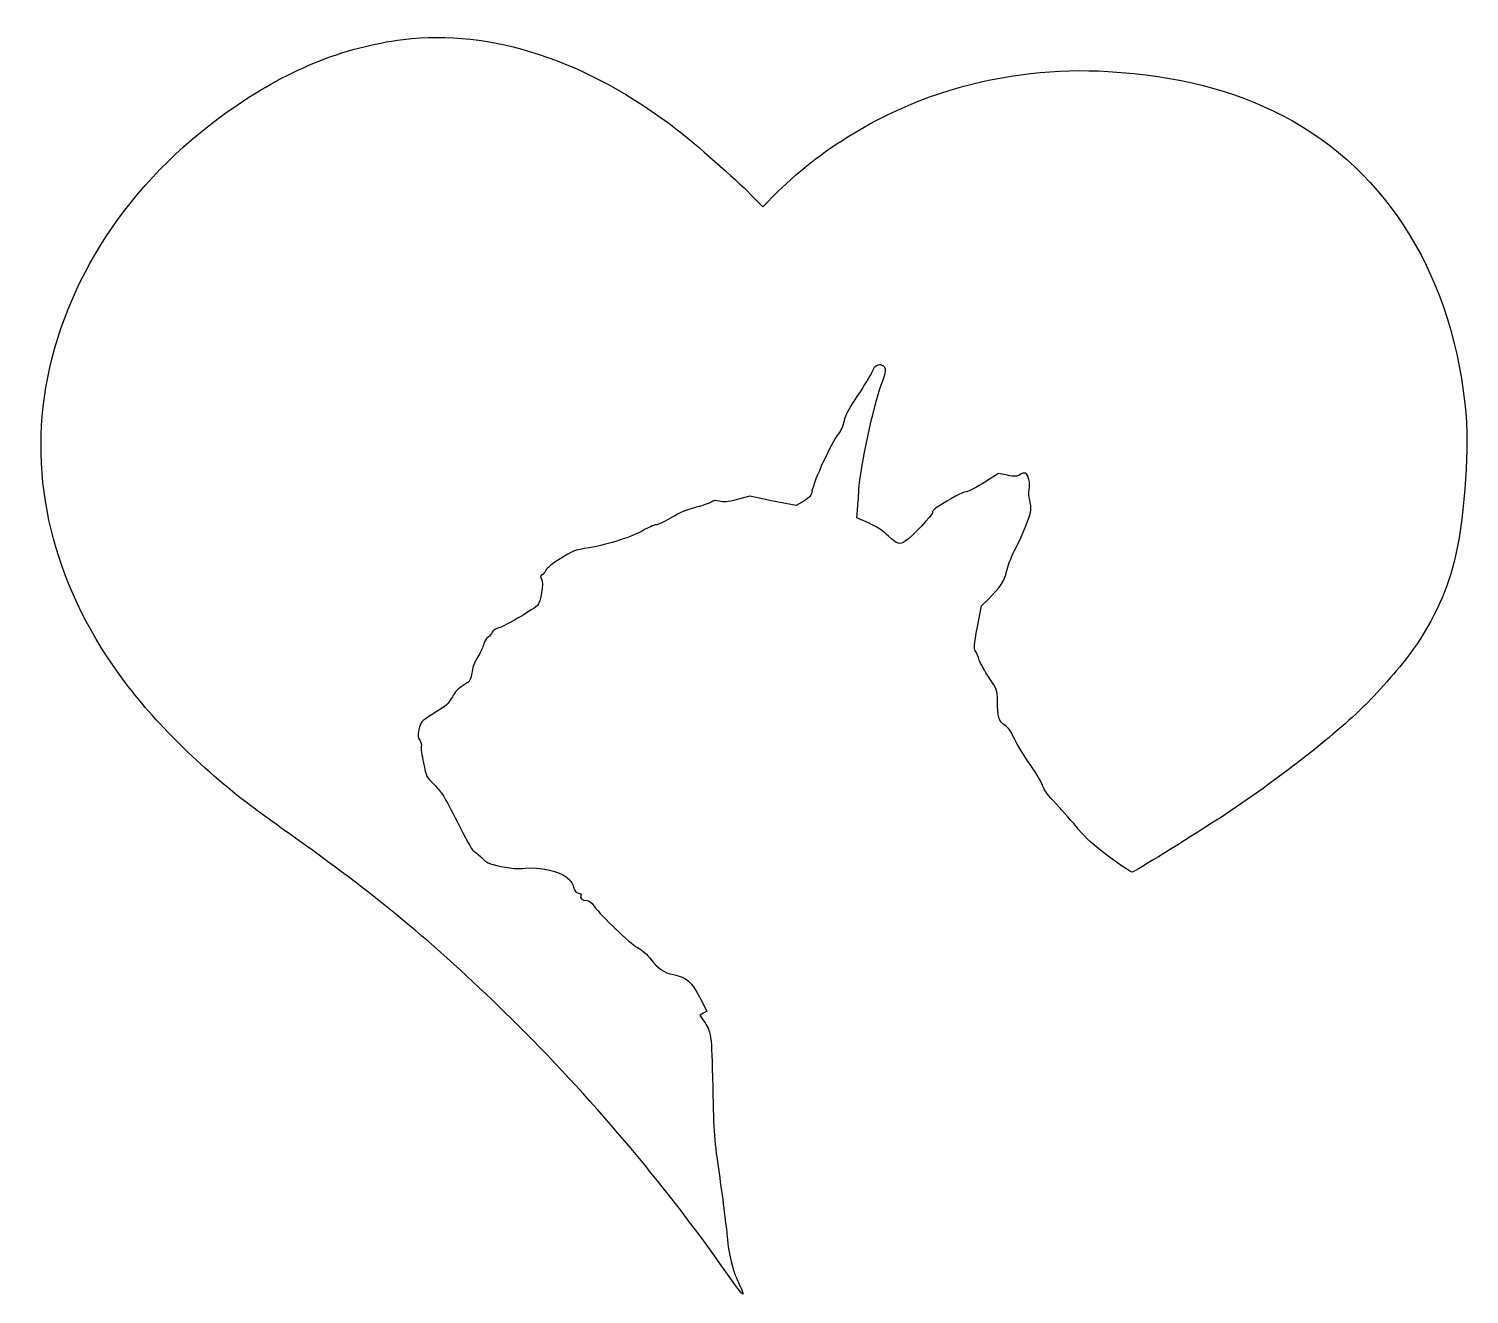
# Model space of a CAD drawing. Header units: centimetres. Extents: x -17.9 to 17.7, y -15.5 to 15.8.
import ezdxf

# ---------------------------------------------------------------- set-up
doc = ezdxf.new("R2010")
doc.units = ezdxf.units.CM
doc.header["$MEASUREMENT"] = 0
doc.layers.add('Layer 1', color=7, linetype='Continuous')

msp = doc.modelspace()

# ---------------------------------------------------------------- linework, layer by layer
at = {"layer": 'Layer 1'}
msp.add_open_spline([(-8.67833, 15.50458), (-10.16352, 15.32466), (-11.5958, 14.73552), (-13.02808, 13.71247), (-13.02808, 13.71247), (-15.45872, 11.98033), (-17.06386, 9.53911), (-17.51189, 6.8968), (-17.51189, 6.8968), (-17.93522, 4.40266), (-17.24731, 1.85561), (-15.54339, -0.4057), (-15.54339, -0.4057), (-14.74258, -1.46756), (-13.55725, -2.62114), (-12.32958, -3.53131), (-12.32958, -3.53131), (-12.09675, -3.70417), (-11.5323, -4.10987), (-11.07722, -4.43442), (-11.07722, -4.43442), (-9.15811, -5.79967), (-7.5565, -7.15786), (-5.83847, -8.87236), (-5.83847, -8.87236), (-3.8735, -10.8338), (-2.10608, -12.94342), (-0.55033, -15.1765), (-0.55033, -15.1765), (-0.4198, -15.367), (-0.29633, -15.52222), (-0.27869, -15.52222), (-0.27869, -15.52222), (-0.26105, -15.52222), (-0.2928, -15.4305), (-0.34925, -15.31761), (-0.34925, -15.31761), (-0.51858, -14.98247), (-0.62794, -14.55561), (-0.66675, -14.09347), (-0.66675, -14.09347), (-0.68792, -13.86064), (-0.76906, -13.208), (-0.85019, -12.64708), (-0.85019, -12.64708), (-0.9913, -11.6593), (-0.99836, -11.58169), (-1.02305, -10.3893), (-1.02305, -10.3893), (-1.05127, -9.06991), (-1.05833, -9.02405), (-1.24177, -8.77005), (-1.24177, -8.77005), (-1.24177, -8.77005), (-1.34408, -8.62894), (-1.34408, -8.62894), (-1.34408, -8.62894), (-1.34408, -8.62894), (-1.25589, -8.57602), (-1.25589, -8.57602), (-1.25589, -8.57602), (-1.25589, -8.57602), (-1.17122, -8.5231), (-1.17122, -8.5231), (-1.17122, -8.5231), (-1.17122, -8.5231), (-1.34055, -8.18796), (-1.34055, -8.18796), (-1.34055, -8.18796), (-1.54163, -7.79638), (-1.66158, -7.68702), (-1.99319, -7.61999), (-1.99319, -7.61999), (-2.23661, -7.5706), (-2.38477, -7.4683), (-2.55763, -7.23193), (-2.55763, -7.23193), (-2.63524, -7.1261), (-2.75871, -7.02026), (-2.88571, -6.94971), (-2.88571, -6.94971), (-3.08327, -6.83682), (-3.75354, -6.19829), (-3.96168, -5.91607), (-3.96168, -5.91607), (-4.02165, -5.83493), (-4.08868, -5.78554), (-4.13807, -5.78554), (-4.13807, -5.78554), (-4.24743, -5.78554), (-4.31093, -5.73615), (-4.28624, -5.66912), (-4.28624, -5.66912), (-4.2686, -5.63031), (-4.28624, -5.61268), (-4.34268, -5.60209), (-4.34268, -5.60209), (-4.40618, -5.59503), (-4.4344, -5.55623), (-4.46262, -5.45392), (-4.46262, -5.45392), (-4.49084, -5.35514), (-4.54729, -5.27753), (-4.64959, -5.20345), (-4.64959, -5.20345), (-4.84009, -5.05528), (-5.30223, -4.95651), (-5.66206, -4.98826), (-5.66206, -4.98826), (-5.8455, -5.0059), (-5.9972, -4.99532), (-6.25473, -4.9424), (-6.25473, -4.9424), (-6.57929, -4.87184), (-6.61104, -4.85773), (-6.7592, -4.70957), (-6.7592, -4.70957), (-6.84739, -4.62138), (-6.93559, -4.55082), (-6.95323, -4.55082), (-6.95323, -4.55082), (-6.96734, -4.55082), (-7.14373, -4.22979), (-7.34129, -3.83468), (-7.34129, -3.83468), (-7.65526, -3.21732), (-7.72935, -3.09737), (-7.90573, -2.92804), (-7.90573, -2.92804), (-8.10329, -2.73401), (-8.10681, -2.73048), (-8.17737, -2.38476), (-8.17737, -2.38476), (-8.21618, -2.19426), (-8.24087, -2.01082), (-8.23029, -1.97554), (-8.23029, -1.97554), (-8.21971, -1.94026), (-8.23735, -1.87323), (-8.2691, -1.82385), (-8.2691, -1.82385), (-8.31849, -1.75329), (-8.32202, -1.71096), (-8.28674, -1.55574), (-8.28674, -1.55574), (-8.24793, -1.37582), (-8.24088, -1.36524), (-7.97982, -1.19943), (-7.97982, -1.19943), (-7.58118, -0.94896), (-7.56354, -0.93132), (-7.46124, -0.74787), (-7.46124, -0.74787), (-7.39774, -0.62793), (-7.3166, -0.54326), (-7.19666, -0.4727), (-7.19666, -0.4727), (-7.04144, -0.38098), (-7.02027, -0.35276), (-6.98499, -0.20106), (-6.98499, -0.20106), (-6.96735, -0.10934), (-6.94971, -0.01762), (-6.94971, 0.00002), (-6.94971, 0.00002), (-6.94971, 0.01766), (-6.89679, 0.12349), (-6.82977, 0.23638), (-6.82977, 0.23638), (-6.76274, 0.34927), (-6.69924, 0.49391), (-6.68513, 0.55741), (-6.68513, 0.55741), (-6.67102, 0.62091), (-6.62516, 0.69499), (-6.5793, 0.72674), (-6.5793, 0.72674), (-6.53344, 0.75496), (-6.49111, 0.80788), (-6.48052, 0.84668), (-6.48052, 0.84668), (-6.46994, 0.88901), (-6.40996, 0.92782), (-6.31119, 0.95251), (-6.31119, 0.95251), (-6.17713, 0.98779), (-5.5245, 1.36879), (-5.35869, 1.50637), (-5.35869, 1.50637), (-5.27402, 1.57693), (-5.19641, 2.06729), (-5.25286, 2.16254), (-5.25286, 2.16254), (-5.29167, 2.22251), (-5.28814, 2.24015), (-5.23875, 2.26485), (-5.23875, 2.26485), (-5.207, 2.28249), (-5.16819, 2.33541), (-5.15056, 2.37774), (-5.15056, 2.37774), (-5.13292, 2.42713), (-4.98123, 2.54707), (-4.79425, 2.66349), (-4.79425, 2.66349), (-4.49086, 2.85752), (-4.44853, 2.87516), (-4.07811, 2.93513), (-4.07811, 2.93513), (-3.60186, 3.01627), (-2.99508, 3.2103), (-2.73403, 3.36905), (-2.73403, 3.36905), (-2.62467, 3.43255), (-2.48356, 3.49605), (-2.413, 3.50663), (-2.413, 3.50663), (-2.34597, 3.52074), (-2.17311, 3.60188), (-2.02847, 3.69007), (-2.02847, 3.69007), (-1.85208, 3.79943), (-1.67216, 3.87704), (-1.45344, 3.92996), (-1.45344, 3.92996), (-1.28058, 3.97582), (-1.10066, 4.03579), (-1.05833, 4.06754), (-1.05833, 4.06754), (-0.99836, 4.10987), (-0.95602, 4.1134), (-0.85725, 4.08518), (-0.85725, 4.08518), (-0.75847, 4.06049), (-0.66322, 4.06754), (-0.41628, 4.12751), (-0.41628, 4.12751), (-0.41628, 4.12751), (-0.10231, 4.20865), (-0.10231, 4.20865), (-0.10231, 4.20865), (-0.10231, 4.20865), (0.47272, 4.09223), (0.47272, 4.09223), (0.47272, 4.09223), (0.47272, 4.09223), (1.04422, 3.97934), (1.04422, 3.97934), (1.04422, 3.97934), (1.04422, 3.97934), (1.22766, 4.09223), (1.22766, 4.09223), (1.22766, 4.09223), (1.37935, 4.18395), (1.41463, 4.22629), (1.43227, 4.33212), (1.43227, 4.33212), (1.48166, 4.60023), (1.91205, 5.53509), (2.08491, 5.75029), (2.08491, 5.75029), (2.14135, 5.82085), (2.20133, 5.9549), (2.22602, 6.06779), (2.22602, 6.06779), (2.25424, 6.21243), (2.33891, 6.37118), (2.56116, 6.70279), (2.56116, 6.70279), (2.72344, 6.94621), (2.87866, 7.20373), (2.91041, 7.27429), (2.91041, 7.27429), (2.97391, 7.42951), (3.07622, 7.49654), (3.17147, 7.44715), (3.17147, 7.44715), (3.28789, 7.38365), (3.28083, 7.30957), (3.13619, 6.93915), (3.13619, 6.93915), (2.96686, 6.50171), (2.62466, 4.89304), (2.59291, 4.37446), (2.59291, 4.37446), (2.58233, 4.19102), (2.56469, 3.95818), (2.55763, 3.8594), (2.55763, 3.8594), (2.55763, 3.8594), (2.53999, 3.67948), (2.53999, 3.67948), (2.53999, 3.67948), (2.53999, 3.67948), (2.82927, 3.54895), (2.82927, 3.54895), (2.82927, 3.54895), (3.02683, 3.46076), (3.18558, 3.35492), (3.32316, 3.22439), (3.32316, 3.22439), (3.53835, 3.01978), (3.60185, 2.99861), (3.73944, 3.09739), (3.73944, 3.09739), (3.9123, 3.21733), (4.40972, 3.73945), (4.40972, 3.79942), (4.40972, 3.79942), (4.40972, 3.8347), (4.445, 3.88761), (4.49086, 3.91231), (4.49086, 3.91231), (4.90714, 4.17689), (5.13292, 4.30037), (5.24228, 4.32153), (5.24228, 4.32153), (5.31284, 4.33211), (5.5245, 4.43795), (5.70795, 4.55789), (5.70795, 4.55789), (5.70795, 4.55789), (6.04662, 4.76956), (6.04662, 4.76956), (6.04662, 4.76956), (6.04662, 4.76956), (6.26534, 4.72723), (6.26534, 4.72723), (6.26534, 4.72723), (6.45231, 4.69195), (6.49465, 4.69195), (6.57226, 4.74134), (6.57226, 4.74134), (6.61812, 4.77309), (6.68162, 4.79073), (6.71337, 4.78015), (6.71337, 4.78015), (6.78393, 4.75193), (6.83684, 4.52615), (6.80509, 4.37446), (6.80509, 4.37446), (6.78745, 4.3039), (6.79451, 4.19102), (6.81567, 4.10988), (6.81567, 4.10988), (6.83684, 4.03227), (6.85095, 3.92291), (6.84742, 3.86646), (6.84742, 3.86646), (6.84036, 3.74652), (6.65692, 3.29143), (6.44173, 2.86457), (6.44173, 2.86457), (6.35706, 2.69524), (6.26887, 2.4624), (6.24417, 2.34599), (6.24417, 2.34599), (6.19831, 2.12021), (6.08895, 1.95793), (5.78556, 1.65807), (5.78556, 1.65807), (5.78556, 1.65807), (5.62681, 1.49932), (5.62681, 1.49932), (5.62681, 1.49932), (5.62681, 1.49932), (5.5245, 0.98074), (5.5245, 0.98074), (5.5245, 0.98074), (5.43631, 0.51155), (5.42925, 0.45157), (5.47511, 0.38102), (5.47511, 0.38102), (5.50333, 0.33516), (5.54919, 0.23638), (5.57036, 0.15877), (5.57036, 0.15877), (5.59505, 0.08116), (5.70442, -0.1164), (5.81378, -0.27867), (5.81378, -0.27867), (6.01486, -0.57148), (6.01486, -0.575), (6.01839, -0.84311), (6.01839, -0.84311), (6.02192, -1.24528), (6.05367, -1.35817), (6.19831, -1.45342), (6.19831, -1.45342), (6.2865, -1.50986), (6.35706, -1.60864), (6.44173, -1.79209), (6.44173, -1.79209), (6.50876, -1.9332), (6.68515, -2.22601), (6.84037, -2.44473), (6.84037, -2.44473), (6.99206, -2.65992), (7.12965, -2.89276), (7.14376, -2.95979), (7.14376, -2.95979), (7.1614, -3.04093), (7.2637, -3.18204), (7.47537, -3.40429), (7.47537, -3.40429), (7.64118, -3.58068), (7.89165, -3.8629), (8.0257, -4.02871), (8.0257, -4.02871), (8.2162, -4.25802), (8.39259, -4.41677), (8.79123, -4.7131), (8.79123, -4.7131), (9.07698, -4.92477), (9.32745, -5.0941), (9.35215, -5.08704), (9.35215, -5.08704), (9.41565, -5.07293), (10.74915, -4.24743), (11.39473, -3.82762), (11.39473, -3.82762), (12.84817, -2.87865), (14.18873, -1.84501), (15.05656, -1.00893), (15.05656, -1.00893), (15.35995, -0.71965), (15.95262, -0.04585), (16.20309, 0.28929), (16.20309, 0.28929), (16.73578, 1.00896), (17.11326, 1.79212), (17.31434, 2.59293), (17.31434, 2.59293), (17.54717, 3.51015), (17.68476, 5.24582), (17.60715, 6.19126), (17.60715, 6.19126), (17.3214, 9.58145), (15.69862, 12.24493), (13.08807, 13.6137), (13.08807, 13.6137), (11.84982, 14.25928), (10.48104, 14.60853), (8.75949, 14.71437), (8.75949, 14.71437), (7.47538, 14.79198), (6.18774, 14.64734), (4.95302, 14.28398), (4.95302, 14.28398), (3.3126, 13.8042), (1.7251, 12.8764), (0.57505, 11.72634), (0.57505, 11.72634), (0.57505, 11.72634), (0.21874, 11.37003), (0.21874, 11.37003), (0.21874, 11.37003), (0.21874, 11.37003), (-0.07759, 11.66636), (-0.07759, 11.66636), (-0.07759, 11.66636), (-0.45859, 12.05442), (-1.46048, 12.93989), (-1.89792, 13.27503), (-1.89792, 13.27503), (-4.1557, 15.00011), (-6.49109, 15.76917), (-8.67831, 15.50459), (-8.67831, 15.50459), (-8.67831, 15.50459), (-8.67833, 15.50458), (-8.67833, 15.50458)], degree=3, knots=[0, 0, 0, 0, 0.00840336, 0.00840336, 0.00840336, 0.00840336, 0.01680672, 0.01680672, 0.01680672, 0.01680672, 0.02521008, 0.02521008, 0.02521008, 0.02521008, 0.03361345, 0.03361345, 0.03361345, 0.03361345, 0.04201681, 0.04201681, 0.04201681, 0.04201681, 0.05042017, 0.05042017, 0.05042017, 0.05042017, 0.05882353, 0.05882353, 0.05882353, 0.05882353, 0.06722689, 0.06722689, 0.06722689, 0.06722689, 0.07563025, 0.07563025, 0.07563025, 0.07563025, 0.08403361, 0.08403361, 0.08403361, 0.08403361, 0.09243697, 0.09243697, 0.09243697, 0.09243697, 0.10084034, 0.10084034, 0.10084034, 0.10084034, 0.1092437, 0.1092437, 0.1092437, 0.1092437, 0.11764706, 0.11764706, 0.11764706, 0.11764706, 0.12605042, 0.12605042, 0.12605042, 0.12605042, 0.13445378, 0.13445378, 0.13445378, 0.13445378, 0.14285714, 0.14285714, 0.14285714, 0.14285714, 0.1512605, 0.1512605, 0.1512605, 0.1512605, 0.15966387, 0.15966387, 0.15966387, 0.15966387, 0.16806723, 0.16806723, 0.16806723, 0.16806723, 0.17647059, 0.17647059, 0.17647059, 0.17647059, 0.18487395, 0.18487395, 0.18487395, 0.18487395, 0.19327731, 0.19327731, 0.19327731, 0.19327731, 0.20168067, 0.20168067, 0.20168067, 0.20168067, 0.21008403, 0.21008403, 0.21008403, 0.21008403, 0.21848739, 0.21848739, 0.21848739, 0.21848739, 0.22689076, 0.22689076, 0.22689076, 0.22689076, 0.23529412, 0.23529412, 0.23529412, 0.23529412, 0.24369748, 0.24369748, 0.24369748, 0.24369748, 0.25210084, 0.25210084, 0.25210084, 0.25210084, 0.2605042, 0.2605042, 0.2605042, 0.2605042, 0.26890756, 0.26890756, 0.26890756, 0.26890756, 0.27731092, 0.27731092, 0.27731092, 0.27731092, 0.28571429, 0.28571429, 0.28571429, 0.28571429, 0.29411765, 0.29411765, 0.29411765, 0.29411765, 0.30252101, 0.30252101, 0.30252101, 0.30252101, 0.31092437, 0.31092437, 0.31092437, 0.31092437, 0.31932773, 0.31932773, 0.31932773, 0.31932773, 0.32773109, 0.32773109, 0.32773109, 0.32773109, 0.33613445, 0.33613445, 0.33613445, 0.33613445, 0.34453782, 0.34453782, 0.34453782, 0.34453782, 0.35294118, 0.35294118, 0.35294118, 0.35294118, 0.36134454, 0.36134454, 0.36134454, 0.36134454, 0.3697479, 0.3697479, 0.3697479, 0.3697479, 0.37815126, 0.37815126, 0.37815126, 0.37815126, 0.38655462, 0.38655462, 0.38655462, 0.38655462, 0.39495798, 0.39495798, 0.39495798, 0.39495798, 0.40336134, 0.40336134, 0.40336134, 0.40336134, 0.41176471, 0.41176471, 0.41176471, 0.41176471, 0.42016807, 0.42016807, 0.42016807, 0.42016807, 0.42857143, 0.42857143, 0.42857143, 0.42857143, 0.43697479, 0.43697479, 0.43697479, 0.43697479, 0.44537815, 0.44537815, 0.44537815, 0.44537815, 0.45378151, 0.45378151, 0.45378151, 0.45378151, 0.46218487, 0.46218487, 0.46218487, 0.46218487, 0.47058824, 0.47058824, 0.47058824, 0.47058824, 0.4789916, 0.4789916, 0.4789916, 0.4789916, 0.48739496, 0.48739496, 0.48739496, 0.48739496, 0.49579832, 0.49579832, 0.49579832, 0.49579832, 0.50420168, 0.50420168, 0.50420168, 0.50420168, 0.51260504, 0.51260504, 0.51260504, 0.51260504, 0.5210084, 0.5210084, 0.5210084, 0.5210084, 0.52941176, 0.52941176, 0.52941176, 0.52941176, 0.53781513, 0.53781513, 0.53781513, 0.53781513, 0.54621849, 0.54621849, 0.54621849, 0.54621849, 0.55462185, 0.55462185, 0.55462185, 0.55462185, 0.56302521, 0.56302521, 0.56302521, 0.56302521, 0.57142857, 0.57142857, 0.57142857, 0.57142857, 0.57983193, 0.57983193, 0.57983193, 0.57983193, 0.58823529, 0.58823529, 0.58823529, 0.58823529, 0.59663866, 0.59663866, 0.59663866, 0.59663866, 0.60504202, 0.60504202, 0.60504202, 0.60504202, 0.61344538, 0.61344538, 0.61344538, 0.61344538, 0.62184874, 0.62184874, 0.62184874, 0.62184874, 0.6302521, 0.6302521, 0.6302521, 0.6302521, 0.63865546, 0.63865546, 0.63865546, 0.63865546, 0.64705882, 0.64705882, 0.64705882, 0.64705882, 0.65546218, 0.65546218, 0.65546218, 0.65546218, 0.66386555, 0.66386555, 0.66386555, 0.66386555, 0.67226891, 0.67226891, 0.67226891, 0.67226891, 0.68067227, 0.68067227, 0.68067227, 0.68067227, 0.68907563, 0.68907563, 0.68907563, 0.68907563, 0.69747899, 0.69747899, 0.69747899, 0.69747899, 0.70588235, 0.70588235, 0.70588235, 0.70588235, 0.71428571, 0.71428571, 0.71428571, 0.71428571, 0.72268908, 0.72268908, 0.72268908, 0.72268908, 0.73109244, 0.73109244, 0.73109244, 0.73109244, 0.7394958, 0.7394958, 0.7394958, 0.7394958, 0.74789916, 0.74789916, 0.74789916, 0.74789916, 0.75630252, 0.75630252, 0.75630252, 0.75630252, 0.76470588, 0.76470588, 0.76470588, 0.76470588, 0.77310924, 0.77310924, 0.77310924, 0.77310924, 0.78151261, 0.78151261, 0.78151261, 0.78151261, 0.78991597, 0.78991597, 0.78991597, 0.78991597, 0.79831933, 0.79831933, 0.79831933, 0.79831933, 0.80672269, 0.80672269, 0.80672269, 0.80672269, 0.81512605, 0.81512605, 0.81512605, 0.81512605, 0.82352941, 0.82352941, 0.82352941, 0.82352941, 0.83193277, 0.83193277, 0.83193277, 0.83193277, 0.84033613, 0.84033613, 0.84033613, 0.84033613, 0.8487395, 0.8487395, 0.8487395, 0.8487395, 0.85714286, 0.85714286, 0.85714286, 0.85714286, 0.86554622, 0.86554622, 0.86554622, 0.86554622, 0.87394958, 0.87394958, 0.87394958, 0.87394958, 0.88235294, 0.88235294, 0.88235294, 0.88235294, 0.8907563, 0.8907563, 0.8907563, 0.8907563, 0.89915966, 0.89915966, 0.89915966, 0.89915966, 0.90756303, 0.90756303, 0.90756303, 0.90756303, 0.91596639, 0.91596639, 0.91596639, 0.91596639, 0.92436975, 0.92436975, 0.92436975, 0.92436975, 0.93277311, 0.93277311, 0.93277311, 0.93277311, 0.94117647, 0.94117647, 0.94117647, 0.94117647, 0.94957983, 0.94957983, 0.94957983, 0.94957983, 0.95798319, 0.95798319, 0.95798319, 0.95798319, 0.96638655, 0.96638655, 0.96638655, 0.96638655, 0.97478992, 0.97478992, 0.97478992, 0.97478992, 0.98319328, 0.98319328, 0.98319328, 0.98319328, 1, 1, 1, 1], dxfattribs=at)

doc.saveas('drawing.dxf')
